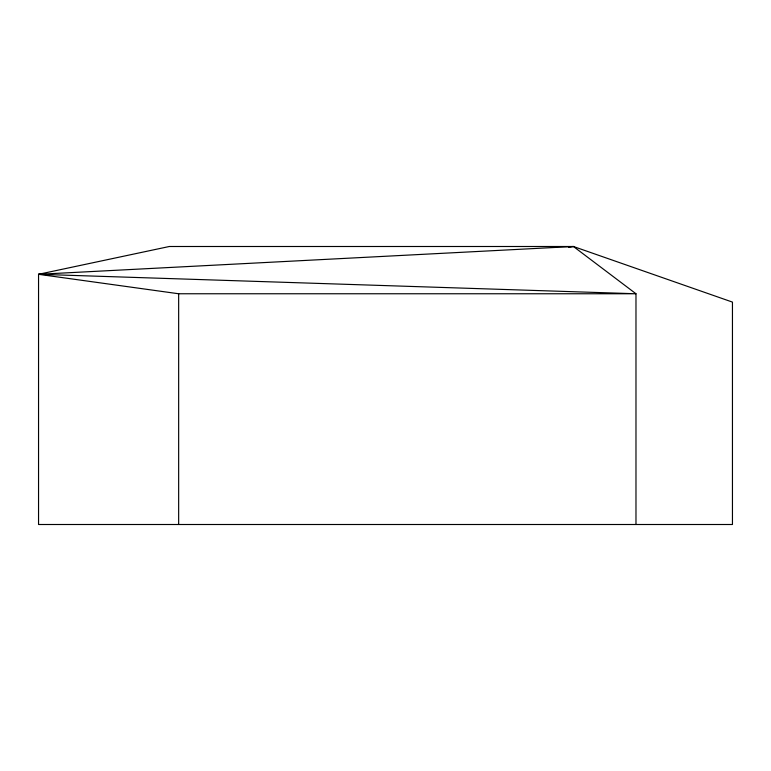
<?xml version="1.0" encoding="UTF-8"?>
<svg xmlns="http://www.w3.org/2000/svg" width="771" height="771" viewBox="0 0 771 771"><rect width="100%" height="100%" fill="white"/><g stroke="black" fill="none" stroke-linecap="round" stroke-linejoin="round"><path stroke-width="1.16" d="M38.55 274.303L635.979 293.761L178.66 293.761L38.55 274.303L169.331 246.498L573.422 246.498L732.45 302.097L732.45 524.502L38.55 524.502L38.55 274.303L573.422 246.498L635.979 293.761L635.979 524.502M568.69 247.346L573.422 246.498M178.66 293.761L178.66 524.502"/></g></svg>
